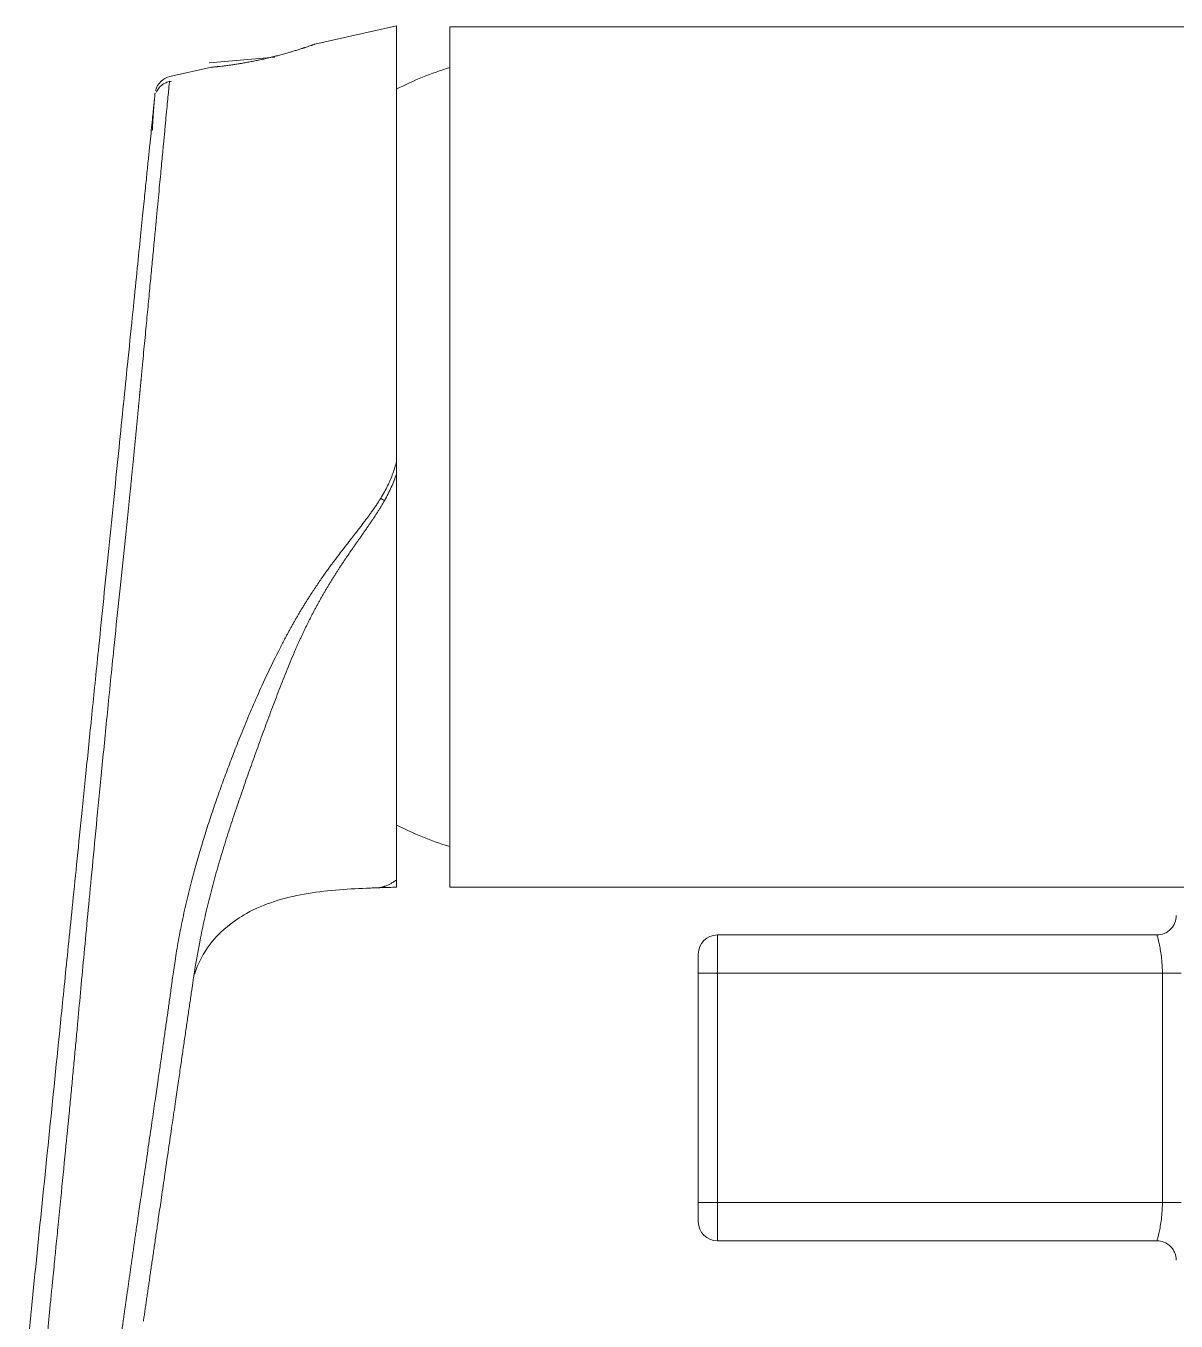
# Model space of a CAD drawing. Extents: x 4680 to 5808, y -3 to 824.
# Drawn here: x 5329.6 to 5389.8, y 200.3 to 268 of the extents above; entities that cross this region are included whole.
import ezdxf

# ---------------------------------------------------------------- set-up
doc = ezdxf.new("R2010")
doc.units = 0
doc.header["$LTSCALE"] = 4
doc.header["$MEASUREMENT"] = 0
doc.layers.add('1', color=7, linetype='CONTINUOUS')

msp = doc.modelspace()

# ---------------------------------------------------------------- linework, layer by layer
at = {"layer": '1', "color": 7, "linetype": 'Continuous', "lineweight": 18}
for p, q in [((5348.973, 268.008), (5344.704, 267.055)), ((5348.973, 268.008), (5344.704, 267.055)), ((5381.768, 267.953), (5351.768, 267.953)), ((5351.768, 267.953), (5351.768, 222.953)), ((5381.768, 267.953), (5351.768, 267.953)), ((5351.768, 267.953), (5351.768, 222.953)), ((5419.268, 267.953), (5381.768, 267.953)), ((5419.268, 267.953), (5381.768, 267.953)), ((5342.614, 266.377), (5339.168, 266.076)), ((5342.614, 266.377), (5339.168, 266.076)), ((5337.121, 265.361), (5339.289, 265.845)), ((5337.121, 265.361), (5339.289, 265.845)), ((5381.768, 222.953), (5351.768, 222.953)), ((5381.768, 222.953), (5351.768, 222.953)), ((5381.768, 222.953), (5419.268, 222.953)), ((5381.768, 222.953), (5419.268, 222.953)), ((5388.768, 220.453), (5365.768, 220.453)), ((5388.768, 220.453), (5365.768, 220.453)), ((5364.768, 218.453), (5364.768, 219.453)), ((5364.768, 218.453), (5364.768, 219.453)), ((5364.768, 206.453), (5364.768, 218.453)), ((5364.768, 206.453), (5364.768, 218.453)), ((5364.768, 206.453), (5364.768, 205.453)), ((5364.768, 206.453), (5364.768, 205.453)), ((5365.768, 204.453), (5388.768, 204.453)), ((5365.768, 204.453), (5388.768, 204.453))]:
    msp.add_line(p, q, dxfattribs=at)
at = {"layer": '1', "color": 7, "linetype": 'Continuous', "lineweight": 13}
for p, q in [((5365.768, 220.453), (5365.768, 218.453)), ((5365.768, 220.453), (5365.768, 218.453)), ((5364.768, 218.453), (5365.768, 218.453)), ((5364.768, 218.453), (5365.768, 218.453)), ((5389.052, 218.453), (5365.768, 218.453)), ((5365.768, 206.453), (5365.768, 218.453)), ((5389.052, 218.453), (5365.768, 218.453)), ((5365.768, 206.453), (5365.768, 218.453)), ((5389.052, 218.453), (5389.052, 206.453)), ((5389.052, 218.453), (5389.052, 206.453)), ((5364.768, 206.453), (5365.768, 206.453)), ((5364.768, 206.453), (5365.768, 206.453)), ((5365.768, 206.453), (5389.052, 206.453)), ((5365.768, 204.453), (5365.768, 206.453)), ((5365.768, 206.453), (5389.052, 206.453)), ((5365.768, 204.453), (5365.768, 206.453))]:
    msp.add_line(p, q, dxfattribs=at)
at = {"layer": '1', "color": 7, "linetype": 'Continuous', "lineweight": 18}
for centre, radius, start, end in [((5356.746, 249.576), 17, 107.02851, 117.20943), ((5356.746, 249.576), 17, 107.02851, 117.20943), ((5356.746, 241.331), 17, 242.73842, 252.97127), ((5356.746, 241.331), 17, 242.73842, 252.97127), ((5365.768, 219.453), 1, 90, 180), ((5365.768, 219.453), 1, 90, 180), ((5365.768, 205.453), 1, 180, 270), ((5365.768, 205.453), 1, 180, 270)]:
    msp.add_arc(centre, radius, start, end, dxfattribs=at)
for centre, major_axis, ratio, start_param, end_param in [((5337.339, 264.385), (-0.995, 0.101), 1, 5.03359, 6.130223), ((5337.339, 264.385), (-0.995, 0.101), 1, 5.03359, 6.130223), ((5348.338, 243.27), (-0.855, 0.518), 0.076435, 1.395699, 1.628739), ((5348.338, 243.27), (-0.855, 0.518), 0.076435, 1.395699, 1.628739)]:
    msp.add_ellipse(centre, major_axis=major_axis, ratio=ratio, start_param=start_param, end_param=end_param, dxfattribs=at)
for points, knots in [([(5348.973, 250.453), (5348.973, 251.076), (5348.973, 251.688), (5348.973, 252.89), (5348.973, 253.481), (5348.973, 254.642), (5348.973, 255.213), (5348.973, 256.334), (5348.973, 256.885), (5348.973, 257.492), (5348.973, 257.559), (5348.973, 257.694), (5348.973, 257.761), (5348.973, 257.961), (5348.973, 258.358), (5348.973, 258.744), (5348.973, 259.504), (5348.973, 259.992), (5348.973, 260.933), (5348.973, 261.386), (5348.973, 262.255), (5348.973, 262.671), (5348.973, 263.119), (5348.973, 263.168), (5348.973, 263.267), (5348.973, 263.316), (5348.973, 263.461), (5348.973, 263.748), (5348.973, 264.021), (5348.973, 264.549), (5348.973, 265.206), (5348.973, 265.771), (5348.973, 266.289), (5348.973, 266.524), (5348.973, 266.761), (5348.973, 266.787), (5348.973, 266.839), (5348.973, 266.864), (5348.973, 266.938), (5348.973, 267.082), (5348.973, 267.211), (5348.973, 267.448), (5348.973, 267.713), (5348.973, 267.873), (5348.973, 267.981), (5348.973, 268.008), (5348.973, 268.008)], [0, 0, 0, 0, 0.0625, 0.0625, 0.125, 0.125, 0.1875, 0.1875, 0.25, 0.25, 0.257812, 0.257812, 0.265625, 0.265625, 0.28125, 0.3125, 0.3125, 0.375, 0.375, 0.4375, 0.4375, 0.5, 0.5, 0.507812, 0.507812, 0.515625, 0.515625, 0.53125, 0.5625, 0.5625, 0.625, 0.6875, 0.6875, 0.75, 0.75, 0.757812, 0.757812, 0.765625, 0.765625, 0.78125, 0.8125, 0.8125, 0.875, 0.9375, 0.9375, 1, 1, 1, 1]), ([(5348.973, 250.453), (5348.973, 251.076), (5348.973, 251.688), (5348.973, 252.89), (5348.973, 253.481), (5348.973, 254.642), (5348.973, 255.213), (5348.973, 256.334), (5348.973, 256.885), (5348.973, 257.492), (5348.973, 257.559), (5348.973, 257.694), (5348.973, 257.761), (5348.973, 257.961), (5348.973, 258.358), (5348.973, 258.744), (5348.973, 259.504), (5348.973, 259.992), (5348.973, 260.933), (5348.973, 261.386), (5348.973, 262.255), (5348.973, 262.671), (5348.973, 263.119), (5348.973, 263.168), (5348.973, 263.267), (5348.973, 263.316), (5348.973, 263.461), (5348.973, 263.748), (5348.973, 264.021), (5348.973, 264.549), (5348.973, 265.206), (5348.973, 265.771), (5348.973, 266.289), (5348.973, 266.524), (5348.973, 266.761), (5348.973, 266.787), (5348.973, 266.839), (5348.973, 266.864), (5348.973, 266.938), (5348.973, 267.082), (5348.973, 267.211), (5348.973, 267.448), (5348.973, 267.713), (5348.973, 267.873), (5348.973, 267.981), (5348.973, 268.008), (5348.973, 268.008)], [0, 0, 0, 0, 0.0625, 0.0625, 0.125, 0.125, 0.1875, 0.1875, 0.25, 0.25, 0.257812, 0.257812, 0.265625, 0.265625, 0.28125, 0.3125, 0.3125, 0.375, 0.375, 0.4375, 0.4375, 0.5, 0.5, 0.507812, 0.507812, 0.515625, 0.515625, 0.53125, 0.5625, 0.5625, 0.625, 0.6875, 0.6875, 0.75, 0.75, 0.757812, 0.757812, 0.765625, 0.765625, 0.78125, 0.8125, 0.8125, 0.875, 0.9375, 0.9375, 1, 1, 1, 1]), ([(5344.704, 267.055), (5344.704, 267.055), (5344.7, 267.053), (5344.682, 267.047), (5344.657, 267.038), (5344.614, 267.023), (5344.582, 267.012), (5344.575, 267.009), (5344.561, 267.004), (5344.554, 267.002), (5344.531, 266.994), (5344.515, 266.989), (5344.465, 266.971), (5344.39, 266.945), (5344.3, 266.915), (5344.227, 266.891), (5344.202, 266.882), (5344.162, 266.869), (5344.149, 266.865), (5344.122, 266.856), (5344.053, 266.834), (5343.921, 266.791), (5343.728, 266.731), (5343.588, 266.688), (5343.496, 266.661), (5343.478, 266.655), (5343.441, 266.644), (5343.385, 266.628), (5343.328, 266.611), (5343.213, 266.578), (5343.056, 266.534), (5342.892, 266.49), (5342.766, 266.457), (5342.724, 266.446), (5342.659, 266.429), (5342.638, 266.423), (5342.595, 266.413), (5342.487, 266.385), (5342.292, 266.337), (5342.117, 266.297), (5341.941, 266.257), (5341.853, 266.238), (5341.742, 266.214), (5341.72, 266.209), (5341.675, 266.2), (5341.609, 266.186), (5341.543, 266.173), (5341.413, 266.147), (5341.241, 266.114), (5341.073, 266.084), (5340.949, 266.062), (5340.908, 266.055), (5340.847, 266.045), (5340.827, 266.041), (5340.786, 266.035), (5340.687, 266.018), (5340.514, 265.991), (5340.37, 265.97), (5340.231, 265.951), (5340.164, 265.942), (5340.035, 265.925), (5339.914, 265.91), (5339.753, 265.891), (5339.66, 265.881), (5339.606, 265.876), (5339.596, 265.875), (5339.575, 265.872), (5339.565, 265.871), (5339.536, 265.868), (5339.518, 265.867), (5339.466, 265.861), (5339.405, 265.856), (5339.361, 265.851), (5339.334, 265.849), (5339.326, 265.848), (5339.313, 265.847), (5339.307, 265.847), (5339.294, 265.845), (5339.289, 265.845), (5339.289, 265.845)], [0, 0, 0, 0, 0.031253, 0.031253, 0.062507, 0.09376, 0.09376, 0.101573, 0.101573, 0.109387, 0.109387, 0.125013, 0.125013, 0.156266, 0.18752, 0.18752, 0.203146, 0.203146, 0.21096, 0.21096, 0.218773, 0.250026, 0.28128, 0.312533, 0.312533, 0.320346, 0.320346, 0.32816, 0.343786, 0.343786, 0.375039, 0.406293, 0.406293, 0.421919, 0.421919, 0.429733, 0.429733, 0.437546, 0.468799, 0.500053, 0.500053, 0.531306, 0.531306, 0.539119, 0.539119, 0.546933, 0.562559, 0.562559, 0.593813, 0.625066, 0.625066, 0.640692, 0.640692, 0.648506, 0.648506, 0.656319, 0.687572, 0.718826, 0.718826, 0.750079, 0.750079, 0.781332, 0.812586, 0.843839, 0.843839, 0.851652, 0.851652, 0.859466, 0.859466, 0.875092, 0.875092, 0.906345, 0.937599, 0.937599, 0.953225, 0.953225, 0.968852, 0.968852, 1, 1, 1, 1]), ([(5344.704, 267.055), (5344.704, 267.055), (5344.7, 267.053), (5344.682, 267.047), (5344.657, 267.038), (5344.614, 267.023), (5344.582, 267.012), (5344.575, 267.009), (5344.561, 267.004), (5344.554, 267.002), (5344.531, 266.994), (5344.515, 266.989), (5344.465, 266.971), (5344.39, 266.945), (5344.3, 266.915), (5344.227, 266.891), (5344.202, 266.882), (5344.162, 266.869), (5344.149, 266.865), (5344.122, 266.856), (5344.053, 266.834), (5343.921, 266.791), (5343.728, 266.731), (5343.588, 266.688), (5343.496, 266.661), (5343.478, 266.655), (5343.441, 266.644), (5343.385, 266.628), (5343.328, 266.611), (5343.213, 266.578), (5343.056, 266.534), (5342.892, 266.49), (5342.766, 266.457), (5342.724, 266.446), (5342.659, 266.429), (5342.638, 266.423), (5342.595, 266.413), (5342.487, 266.385), (5342.292, 266.337), (5342.117, 266.297), (5341.941, 266.257), (5341.853, 266.238), (5341.742, 266.214), (5341.72, 266.209), (5341.675, 266.2), (5341.609, 266.186), (5341.543, 266.173), (5341.413, 266.147), (5341.241, 266.114), (5341.073, 266.084), (5340.949, 266.062), (5340.908, 266.055), (5340.847, 266.045), (5340.827, 266.041), (5340.786, 266.035), (5340.687, 266.018), (5340.514, 265.991), (5340.37, 265.97), (5340.231, 265.951), (5340.164, 265.942), (5340.035, 265.925), (5339.914, 265.91), (5339.753, 265.891), (5339.66, 265.881), (5339.606, 265.876), (5339.596, 265.875), (5339.575, 265.872), (5339.565, 265.871), (5339.536, 265.868), (5339.518, 265.867), (5339.466, 265.861), (5339.405, 265.856), (5339.361, 265.851), (5339.334, 265.849), (5339.326, 265.848), (5339.313, 265.847), (5339.307, 265.847), (5339.294, 265.845), (5339.289, 265.845), (5339.289, 265.845)], [0, 0, 0, 0, 0.031253, 0.031253, 0.062507, 0.09376, 0.09376, 0.101573, 0.101573, 0.109387, 0.109387, 0.125013, 0.125013, 0.156266, 0.18752, 0.18752, 0.203146, 0.203146, 0.21096, 0.21096, 0.218773, 0.250026, 0.28128, 0.312533, 0.312533, 0.320346, 0.320346, 0.32816, 0.343786, 0.343786, 0.375039, 0.406293, 0.406293, 0.421919, 0.421919, 0.429733, 0.429733, 0.437546, 0.468799, 0.500053, 0.500053, 0.531306, 0.531306, 0.539119, 0.539119, 0.546933, 0.562559, 0.562559, 0.593813, 0.625066, 0.625066, 0.640692, 0.640692, 0.648506, 0.648506, 0.656319, 0.687572, 0.718826, 0.718826, 0.750079, 0.750079, 0.781332, 0.812586, 0.843839, 0.843839, 0.851652, 0.851652, 0.859466, 0.859466, 0.875092, 0.875092, 0.906345, 0.937599, 0.937599, 0.953225, 0.953225, 0.968852, 0.968852, 1, 1, 1, 1]), ([(5337.202, 265.115), (5337.118, 265.105), (5336.956, 265.065), (5336.725, 264.943), (5336.531, 264.761), (5336.439, 264.613), (5336.401, 264.532)], [0, 0, 0, 0, 0.237697, 0.488898, 0.745933, 1, 1, 1, 1]), ([(5337.202, 265.115), (5337.118, 265.105), (5336.956, 265.065), (5336.725, 264.943), (5336.531, 264.761), (5336.439, 264.613), (5336.401, 264.532)], [0, 0, 0, 0, 0.237697, 0.488898, 0.745933, 1, 1, 1, 1]), ([(5348.973, 250.453), (5348.973, 250.024), (5348.973, 249.592), (5348.973, 248.939), (5348.973, 248.721), (5348.973, 248.284), (5348.973, 248.065), (5348.973, 247.408), (5348.973, 246.97), (5348.973, 246.092), (5348.973, 245.652), (5348.973, 245.213)], [0, 0, 0, 0, 0.25, 0.25, 0.375, 0.375, 0.5, 0.5, 0.75, 0.75, 1, 1, 1, 1]), ([(5348.973, 250.453), (5348.973, 250.024), (5348.973, 249.592), (5348.973, 248.939), (5348.973, 248.721), (5348.973, 248.284), (5348.973, 248.065), (5348.973, 247.408), (5348.973, 246.97), (5348.973, 246.092), (5348.973, 245.652), (5348.973, 245.213)], [0, 0, 0, 0, 0.25, 0.25, 0.375, 0.375, 0.5, 0.5, 0.75, 0.75, 1, 1, 1, 1]), ([(5348.973, 243.296), (5348.973, 240.544), (5348.973, 235.139), (5348.973, 228.417), (5348.973, 224.7), (5348.973, 223.565), (5348.973, 223.312)], [0, 0, 0, 0, 0.284393, 0.568794, 0.853196, 1, 1, 1, 1]), ([(5348.973, 243.296), (5348.973, 240.544), (5348.973, 235.139), (5348.973, 228.417), (5348.973, 224.7), (5348.973, 223.565), (5348.973, 223.312)], [0, 0, 0, 0, 0.284393, 0.568794, 0.853196, 1, 1, 1, 1]), ([(5343.58, 235.115), (5343.591, 235.141), (5343.614, 235.194), (5343.647, 235.273), (5343.682, 235.352), (5343.716, 235.431), (5343.75, 235.51), (5343.785, 235.589), (5343.82, 235.668), (5343.855, 235.747), (5343.891, 235.826), (5343.927, 235.904), (5343.963, 235.983), (5343.999, 236.061), (5344.035, 236.14), (5344.072, 236.218), (5344.109, 236.296), (5344.146, 236.374), (5344.183, 236.452), (5344.221, 236.53), (5344.259, 236.608), (5344.297, 236.686), (5344.335, 236.764), (5344.374, 236.841), (5344.413, 236.919), (5344.452, 236.996), (5344.491, 237.073), (5344.531, 237.15), (5344.571, 237.228), (5344.611, 237.305), (5344.651, 237.381), (5344.692, 237.458), (5344.732, 237.535), (5344.774, 237.611), (5344.815, 237.688), (5344.856, 237.764), (5344.898, 237.84), (5344.94, 237.916), (5344.983, 237.992), (5345.025, 238.068), (5345.068, 238.144), (5345.111, 238.219), (5345.155, 238.295), (5345.198, 238.37), (5345.242, 238.446), (5345.287, 238.521), (5345.331, 238.596), (5345.376, 238.671), (5345.421, 238.745), (5345.466, 238.82), (5345.511, 238.895), (5345.557, 238.969), (5345.603, 239.043), (5345.649, 239.118), (5345.695, 239.192), (5345.742, 239.266), (5345.789, 239.339), (5345.836, 239.413), (5345.883, 239.487), (5345.931, 239.56), (5345.979, 239.634), (5346.027, 239.707), (5346.075, 239.78), (5346.123, 239.854), (5346.172, 239.927), (5346.221, 240), (5346.27, 240.073), (5346.319, 240.145), (5346.368, 240.218), (5346.418, 240.291), (5346.467, 240.364), (5346.517, 240.436), (5346.567, 240.509), (5346.617, 240.581), (5346.667, 240.654), (5346.718, 240.726), (5346.768, 240.799), (5346.819, 240.871), (5346.869, 240.944), (5346.92, 241.016), (5346.971, 241.089), (5347.022, 241.161), (5347.072, 241.234), (5347.123, 241.306), (5347.174, 241.379), (5347.225, 241.451), (5347.276, 241.524), (5347.327, 241.597), (5347.378, 241.67), (5347.428, 241.743), (5347.479, 241.816), (5347.529, 241.89), (5347.58, 241.963), (5347.63, 242.037), (5347.68, 242.111), (5347.73, 242.185), (5347.78, 242.259), (5347.829, 242.333), (5347.878, 242.408), (5347.927, 242.483), (5347.976, 242.559), (5348.024, 242.634), (5348.072, 242.71), (5348.119, 242.787), (5348.166, 242.863), (5348.212, 242.941), (5348.258, 243.018), (5348.303, 243.096), (5348.333, 243.149), (5348.348, 243.175)], [0, 0, 0, 0, 0.009221, 0.018443, 0.027665, 0.036889, 0.046115, 0.055341, 0.064568, 0.073797, 0.083028, 0.092259, 0.101492, 0.110727, 0.119963, 0.1292, 0.138439, 0.147679, 0.156921, 0.166165, 0.175409, 0.184655, 0.193903, 0.203152, 0.212402, 0.221654, 0.230907, 0.240161, 0.249416, 0.258673, 0.267931, 0.27719, 0.286451, 0.295713, 0.304977, 0.314243, 0.32351, 0.332779, 0.342049, 0.351322, 0.360596, 0.369872, 0.37915, 0.38843, 0.397713, 0.406997, 0.416284, 0.425574, 0.434866, 0.444161, 0.453459, 0.46276, 0.472063, 0.481369, 0.490679, 0.499991, 0.509307, 0.518627, 0.527949, 0.537276, 0.546605, 0.555939, 0.565276, 0.574617, 0.583961, 0.59331, 0.602662, 0.612019, 0.62138, 0.630745, 0.640114, 0.649488, 0.658866, 0.668249, 0.677636, 0.687028, 0.696424, 0.705826, 0.715232, 0.724642, 0.734058, 0.743478, 0.752903, 0.762333, 0.771769, 0.78121, 0.790656, 0.800107, 0.809564, 0.819026, 0.828494, 0.837967, 0.847446, 0.856931, 0.866422, 0.875919, 0.885422, 0.894931, 0.904447, 0.913969, 0.923498, 0.933034, 0.942577, 0.952127, 0.961685, 0.971251, 0.980825, 0.990409, 1, 1, 1, 1]), ([(5343.58, 235.115), (5343.591, 235.141), (5343.614, 235.194), (5343.647, 235.273), (5343.682, 235.352), (5343.716, 235.431), (5343.75, 235.51), (5343.785, 235.589), (5343.82, 235.668), (5343.855, 235.747), (5343.891, 235.826), (5343.927, 235.904), (5343.963, 235.983), (5343.999, 236.061), (5344.035, 236.14), (5344.072, 236.218), (5344.109, 236.296), (5344.146, 236.374), (5344.183, 236.452), (5344.221, 236.53), (5344.259, 236.608), (5344.297, 236.686), (5344.335, 236.764), (5344.374, 236.841), (5344.413, 236.919), (5344.452, 236.996), (5344.491, 237.073), (5344.531, 237.15), (5344.571, 237.228), (5344.611, 237.305), (5344.651, 237.381), (5344.692, 237.458), (5344.732, 237.535), (5344.774, 237.611), (5344.815, 237.688), (5344.856, 237.764), (5344.898, 237.84), (5344.94, 237.916), (5344.983, 237.992), (5345.025, 238.068), (5345.068, 238.144), (5345.111, 238.219), (5345.155, 238.295), (5345.198, 238.37), (5345.242, 238.446), (5345.287, 238.521), (5345.331, 238.596), (5345.376, 238.671), (5345.421, 238.745), (5345.466, 238.82), (5345.511, 238.895), (5345.557, 238.969), (5345.603, 239.043), (5345.649, 239.118), (5345.695, 239.192), (5345.742, 239.266), (5345.789, 239.339), (5345.836, 239.413), (5345.883, 239.487), (5345.931, 239.56), (5345.979, 239.634), (5346.027, 239.707), (5346.075, 239.78), (5346.123, 239.854), (5346.172, 239.927), (5346.221, 240), (5346.27, 240.073), (5346.319, 240.145), (5346.368, 240.218), (5346.418, 240.291), (5346.467, 240.364), (5346.517, 240.436), (5346.567, 240.509), (5346.617, 240.581), (5346.667, 240.654), (5346.718, 240.726), (5346.768, 240.799), (5346.819, 240.871), (5346.869, 240.944), (5346.92, 241.016), (5346.971, 241.089), (5347.022, 241.161), (5347.072, 241.234), (5347.123, 241.306), (5347.174, 241.379), (5347.225, 241.451), (5347.276, 241.524), (5347.327, 241.597), (5347.378, 241.67), (5347.428, 241.743), (5347.479, 241.816), (5347.529, 241.89), (5347.58, 241.963), (5347.63, 242.037), (5347.68, 242.111), (5347.73, 242.185), (5347.78, 242.259), (5347.829, 242.333), (5347.878, 242.408), (5347.927, 242.483), (5347.976, 242.559), (5348.024, 242.634), (5348.072, 242.71), (5348.119, 242.787), (5348.166, 242.863), (5348.212, 242.941), (5348.258, 243.018), (5348.303, 243.096), (5348.333, 243.149), (5348.348, 243.175)], [0, 0, 0, 0, 0.009221, 0.018443, 0.027665, 0.036889, 0.046115, 0.055341, 0.064568, 0.073797, 0.083028, 0.092259, 0.101492, 0.110727, 0.119963, 0.1292, 0.138439, 0.147679, 0.156921, 0.166165, 0.175409, 0.184655, 0.193903, 0.203152, 0.212402, 0.221654, 0.230907, 0.240161, 0.249416, 0.258673, 0.267931, 0.27719, 0.286451, 0.295713, 0.304977, 0.314243, 0.32351, 0.332779, 0.342049, 0.351322, 0.360596, 0.369872, 0.37915, 0.38843, 0.397713, 0.406997, 0.416284, 0.425574, 0.434866, 0.444161, 0.453459, 0.46276, 0.472063, 0.481369, 0.490679, 0.499991, 0.509307, 0.518627, 0.527949, 0.537276, 0.546605, 0.555939, 0.565276, 0.574617, 0.583961, 0.59331, 0.602662, 0.612019, 0.62138, 0.630745, 0.640114, 0.649488, 0.658866, 0.668249, 0.677636, 0.687028, 0.696424, 0.705826, 0.715232, 0.724642, 0.734058, 0.743478, 0.752903, 0.762333, 0.771769, 0.78121, 0.790656, 0.800107, 0.809564, 0.819026, 0.828494, 0.837967, 0.847446, 0.856931, 0.866422, 0.875919, 0.885422, 0.894931, 0.904447, 0.913969, 0.923498, 0.933034, 0.942577, 0.952127, 0.961685, 0.971251, 0.980825, 0.990409, 1, 1, 1, 1]), ([(5348.973, 222.954), (5348.721, 222.945), (5348.206, 222.929), (5347.145, 222.892), (5345.236, 222.788), (5343.051, 222.448), (5341.215, 221.678), (5340.444, 221.152), (5340.131, 220.889)], [0, 0, 0, 0, 0.086539, 0.173078, 0.346156, 0.692311, 0.865389, 1, 1, 1, 1]), ([(5348.973, 222.954), (5348.721, 222.945), (5348.206, 222.929), (5347.145, 222.892), (5345.236, 222.788), (5343.051, 222.448), (5341.215, 221.678), (5340.444, 221.152), (5340.131, 220.889)], [0, 0, 0, 0, 0.086539, 0.173078, 0.346156, 0.692311, 0.865389, 1, 1, 1, 1]), ([(5338.416, 218.387), (5338.454, 218.528), (5338.599, 218.974), (5339.159, 219.981), (5339.796, 220.67), (5340.328, 221.048)], [0, 0, 0, 0, 0.12122, 0.396324, 1, 1, 1, 1]), ([(5338.416, 218.387), (5338.454, 218.528), (5338.599, 218.974), (5339.159, 219.981), (5339.796, 220.67), (5340.328, 221.048)], [0, 0, 0, 0, 0.12122, 0.396324, 1, 1, 1, 1]), ([(5389.768, 221.462), (5389.768, 221.331), (5389.733, 221.142), (5389.613, 220.906), (5389.484, 220.745), (5389.323, 220.613), (5389.088, 220.491), (5388.899, 220.455), (5388.768, 220.453)], [0, 0, 0, 0, 0.239028, 0.367883, 0.499566, 0.631313, 0.76035, 1, 1, 1, 1]), ([(5389.768, 221.462), (5389.768, 221.331), (5389.733, 221.142), (5389.613, 220.906), (5389.484, 220.745), (5389.323, 220.613), (5389.088, 220.491), (5388.899, 220.455), (5388.768, 220.453)], [0, 0, 0, 0, 0.239028, 0.367883, 0.499566, 0.631313, 0.76035, 1, 1, 1, 1]), ([(5335.734, 200.253), (5335.747, 200.341), (5335.773, 200.518), (5335.813, 200.788), (5335.853, 201.064), (5335.894, 201.346), (5335.936, 201.634), (5335.979, 201.928), (5336.023, 202.228), (5336.068, 202.535), (5336.113, 202.847), (5336.16, 203.166), (5336.207, 203.49), (5336.256, 203.821), (5336.305, 204.158), (5336.355, 204.501), (5336.424, 204.977), (5336.525, 205.665), (5336.668, 206.643), (5336.846, 207.865), (5337.038, 209.175), (5337.224, 210.45), (5337.387, 211.567), (5337.532, 212.557), (5337.641, 213.305), (5337.721, 213.853), (5337.777, 214.24), (5337.833, 214.622), (5337.888, 214.999), (5337.942, 215.37), (5337.996, 215.737), (5338.049, 216.098), (5338.101, 216.455), (5338.152, 216.806), (5338.203, 217.152), (5338.236, 217.381), (5338.253, 217.494)], [0, 0, 0, 0, 0.01529, 0.030933, 0.046928, 0.063277, 0.079978, 0.097033, 0.11444, 0.132201, 0.150316, 0.168784, 0.187605, 0.206781, 0.22631, 0.246192, 0.266429, 0.309067, 0.365793, 0.436616, 0.521546, 0.593624, 0.658376, 0.715797, 0.76588, 0.78863, 0.811087, 0.833251, 0.855122, 0.876699, 0.897983, 0.918973, 0.93967, 0.960074, 0.980184, 1, 1, 1, 1]), ([(5335.734, 200.253), (5335.747, 200.341), (5335.773, 200.518), (5335.813, 200.788), (5335.853, 201.064), (5335.894, 201.346), (5335.936, 201.634), (5335.979, 201.928), (5336.023, 202.228), (5336.068, 202.535), (5336.113, 202.847), (5336.16, 203.166), (5336.207, 203.49), (5336.256, 203.821), (5336.305, 204.158), (5336.355, 204.501), (5336.424, 204.977), (5336.525, 205.665), (5336.668, 206.643), (5336.846, 207.865), (5337.038, 209.175), (5337.224, 210.45), (5337.387, 211.567), (5337.532, 212.557), (5337.641, 213.305), (5337.721, 213.853), (5337.777, 214.24), (5337.833, 214.622), (5337.888, 214.999), (5337.942, 215.37), (5337.996, 215.737), (5338.049, 216.098), (5338.101, 216.455), (5338.152, 216.806), (5338.203, 217.152), (5338.236, 217.381), (5338.253, 217.494)], [0, 0, 0, 0, 0.01529, 0.030933, 0.046928, 0.063277, 0.079978, 0.097033, 0.11444, 0.132201, 0.150316, 0.168784, 0.187605, 0.206781, 0.22631, 0.246192, 0.266429, 0.309067, 0.365793, 0.436616, 0.521546, 0.593624, 0.658376, 0.715797, 0.76588, 0.78863, 0.811087, 0.833251, 0.855122, 0.876699, 0.897983, 0.918973, 0.93967, 0.960074, 0.980184, 1, 1, 1, 1]), ([(5388.759, 204.453), (5388.891, 204.453), (5389.081, 204.419), (5389.318, 204.297), (5389.48, 204.166), (5389.611, 204.004), (5389.733, 203.767), (5389.768, 203.577), (5389.768, 203.445)], [0, 0, 0, 0, 0.239202, 0.368184, 0.499973, 0.631766, 0.76076, 1, 1, 1, 1]), ([(5388.759, 204.453), (5388.891, 204.453), (5389.081, 204.419), (5389.318, 204.297), (5389.48, 204.166), (5389.611, 204.004), (5389.733, 203.767), (5389.768, 203.577), (5389.768, 203.445)], [0, 0, 0, 0, 0.239202, 0.368184, 0.499973, 0.631766, 0.76076, 1, 1, 1, 1])]:
    msp.add_open_spline(points, degree=3, knots=knots, dxfattribs=at)
at = {"layer": '1', "color": 7, "linetype": 'Continuous', "lineweight": 13}
for points, knots in [([(5337.096, 265.097), (5337.093, 265.063), (5337.082, 264.947), (5337.058, 264.698), (5337.021, 264.302), (5336.989, 263.973), (5336.955, 263.611), (5336.936, 263.413), (5336.906, 263.091), (5336.89, 262.923), (5336.87, 262.716), (5336.86, 262.61), (5336.855, 262.557), (5336.852, 262.53), (5336.851, 262.516), (5336.85, 262.509), (5336.85, 262.506), (5336.85, 262.504), (5336.85, 262.503), (5336.85, 262.503), (5336.85, 262.503), (5336.85, 262.503), (5336.83, 262.298), (5336.808, 262.067), (5336.759, 261.546), (5336.731, 261.254), (5336.684, 260.765), (5336.652, 260.421), (5336.615, 260.039), (5336.577, 259.638), (5336.557, 259.427), (5336.515, 258.984), (5336.471, 258.521), (5336.398, 257.76), (5336.319, 256.931), (5336.262, 256.331), (5336.203, 255.709), (5336.172, 255.385), (5336.108, 254.714), (5336.075, 254.367), (5336.007, 253.648), (5335.971, 253.277), (5335.898, 252.511), (5335.861, 252.115), (5335.783, 251.302), (5335.743, 250.883), (5335.702, 250.454)], [0, 0, 0, 0, 0.035608, 0.109792, 0.183976, 0.25816, 0.25816, 0.332344, 0.332344, 0.369436, 0.387982, 0.397255, 0.401892, 0.40421, 0.405369, 0.405949, 0.406238, 0.406383, 0.406456, 0.406492, 0.406492, 0.406528, 0.406528, 0.480712, 0.480712, 0.554896, 0.554896, 0.591988, 0.62908, 0.62908, 0.666172, 0.666172, 0.703264, 0.740356, 0.777448, 0.81454, 0.81454, 0.851632, 0.851632, 0.888724, 0.888724, 0.925816, 0.925816, 0.962908, 0.962908, 1, 1, 1, 1]), ([(5337.096, 265.097), (5337.093, 265.063), (5337.082, 264.947), (5337.058, 264.698), (5337.021, 264.302), (5336.989, 263.973), (5336.955, 263.611), (5336.936, 263.413), (5336.906, 263.091), (5336.89, 262.923), (5336.87, 262.716), (5336.86, 262.61), (5336.855, 262.557), (5336.852, 262.53), (5336.851, 262.516), (5336.85, 262.509), (5336.85, 262.506), (5336.85, 262.504), (5336.85, 262.503), (5336.85, 262.503), (5336.85, 262.503), (5336.85, 262.503), (5336.83, 262.298), (5336.808, 262.067), (5336.759, 261.546), (5336.731, 261.254), (5336.684, 260.765), (5336.652, 260.421), (5336.615, 260.039), (5336.577, 259.638), (5336.557, 259.427), (5336.515, 258.984), (5336.471, 258.521), (5336.398, 257.76), (5336.319, 256.931), (5336.262, 256.331), (5336.203, 255.709), (5336.172, 255.385), (5336.108, 254.714), (5336.075, 254.367), (5336.007, 253.648), (5335.971, 253.277), (5335.898, 252.511), (5335.861, 252.115), (5335.783, 251.302), (5335.743, 250.883), (5335.702, 250.454)], [0, 0, 0, 0, 0.035608, 0.109792, 0.183976, 0.25816, 0.25816, 0.332344, 0.332344, 0.369436, 0.387982, 0.397255, 0.401892, 0.40421, 0.405369, 0.405949, 0.406238, 0.406383, 0.406456, 0.406492, 0.406492, 0.406528, 0.406528, 0.480712, 0.480712, 0.554896, 0.554896, 0.591988, 0.62908, 0.62908, 0.666172, 0.666172, 0.703264, 0.740356, 0.777448, 0.81454, 0.81454, 0.851632, 0.851632, 0.888724, 0.888724, 0.925816, 0.925816, 0.962908, 0.962908, 1, 1, 1, 1]), ([(5335.702, 250.454), (5335.7, 250.435), (5335.697, 250.397), (5335.692, 250.341), (5335.686, 250.285), (5335.681, 250.228), (5335.676, 250.171), (5335.67, 250.113), (5335.665, 250.056), (5335.659, 249.998), (5335.654, 249.939), (5335.648, 249.881), (5335.643, 249.822), (5335.637, 249.763), (5335.631, 249.704), (5335.626, 249.644), (5335.62, 249.584), (5335.614, 249.524), (5335.609, 249.464), (5335.603, 249.403), (5335.597, 249.342), (5335.591, 249.281), (5335.585, 249.22), (5335.58, 249.158), (5335.574, 249.096), (5335.568, 249.034), (5335.562, 248.971), (5335.556, 248.908), (5335.55, 248.845), (5335.544, 248.782), (5335.538, 248.718), (5335.532, 248.654), (5335.526, 248.59), (5335.52, 248.525), (5335.513, 248.461), (5335.507, 248.396), (5335.501, 248.33), (5335.495, 248.265), (5335.489, 248.199), (5335.482, 248.133), (5335.476, 248.067), (5335.47, 248), (5335.463, 247.933), (5335.457, 247.866), (5335.45, 247.799), (5335.444, 247.731), (5335.438, 247.663), (5335.431, 247.595), (5335.424, 247.527), (5335.418, 247.458), (5335.411, 247.389), (5335.405, 247.32), (5335.398, 247.25), (5335.391, 247.18), (5335.38, 247.068), (5335.365, 246.91), (5335.345, 246.703), (5335.324, 246.489), (5335.302, 246.267), (5335.28, 246.036), (5335.256, 245.797), (5335.232, 245.551), (5335.207, 245.296), (5335.181, 245.033), (5335.154, 244.763), (5335.126, 244.484), (5335.098, 244.198), (5335.068, 243.904), (5335.038, 243.602), (5335.017, 243.399), (5335.007, 243.296)], [0, 0, 0, 0, 0.008025, 0.016082, 0.02417, 0.03229, 0.040441, 0.048624, 0.056839, 0.065085, 0.073363, 0.081673, 0.090016, 0.09839, 0.106797, 0.115236, 0.123707, 0.132211, 0.140747, 0.149316, 0.157918, 0.166552, 0.175219, 0.183919, 0.192652, 0.201418, 0.210217, 0.219049, 0.227915, 0.236813, 0.245745, 0.25471, 0.263709, 0.272741, 0.281807, 0.290906, 0.300039, 0.309206, 0.318406, 0.32764, 0.336907, 0.346209, 0.355544, 0.364913, 0.374316, 0.383752, 0.393223, 0.402727, 0.412265, 0.421838, 0.431444, 0.441083, 0.450757, 0.460465, 0.470206, 0.497769, 0.526449, 0.556247, 0.587162, 0.619194, 0.65234, 0.686598, 0.721965, 0.758436, 0.796004, 0.834663, 0.874403, 0.915215, 0.957085, 1, 1, 1, 1]), ([(5335.702, 250.454), (5335.7, 250.435), (5335.697, 250.397), (5335.692, 250.341), (5335.686, 250.285), (5335.681, 250.228), (5335.676, 250.171), (5335.67, 250.113), (5335.665, 250.056), (5335.659, 249.998), (5335.654, 249.939), (5335.648, 249.881), (5335.643, 249.822), (5335.637, 249.763), (5335.631, 249.704), (5335.626, 249.644), (5335.62, 249.584), (5335.614, 249.524), (5335.609, 249.464), (5335.603, 249.403), (5335.597, 249.342), (5335.591, 249.281), (5335.585, 249.22), (5335.58, 249.158), (5335.574, 249.096), (5335.568, 249.034), (5335.562, 248.971), (5335.556, 248.908), (5335.55, 248.845), (5335.544, 248.782), (5335.538, 248.718), (5335.532, 248.654), (5335.526, 248.59), (5335.52, 248.525), (5335.513, 248.461), (5335.507, 248.396), (5335.501, 248.33), (5335.495, 248.265), (5335.489, 248.199), (5335.482, 248.133), (5335.476, 248.067), (5335.47, 248), (5335.463, 247.933), (5335.457, 247.866), (5335.45, 247.799), (5335.444, 247.731), (5335.438, 247.663), (5335.431, 247.595), (5335.424, 247.527), (5335.418, 247.458), (5335.411, 247.389), (5335.405, 247.32), (5335.398, 247.25), (5335.391, 247.18), (5335.38, 247.068), (5335.365, 246.91), (5335.345, 246.703), (5335.324, 246.489), (5335.302, 246.267), (5335.28, 246.036), (5335.256, 245.797), (5335.232, 245.551), (5335.207, 245.296), (5335.181, 245.033), (5335.154, 244.763), (5335.126, 244.484), (5335.098, 244.198), (5335.068, 243.904), (5335.038, 243.602), (5335.017, 243.399), (5335.007, 243.296)], [0, 0, 0, 0, 0.008025, 0.016082, 0.02417, 0.03229, 0.040441, 0.048624, 0.056839, 0.065085, 0.073363, 0.081673, 0.090016, 0.09839, 0.106797, 0.115236, 0.123707, 0.132211, 0.140747, 0.149316, 0.157918, 0.166552, 0.175219, 0.183919, 0.192652, 0.201418, 0.210217, 0.219049, 0.227915, 0.236813, 0.245745, 0.25471, 0.263709, 0.272741, 0.281807, 0.290906, 0.300039, 0.309206, 0.318406, 0.32764, 0.336907, 0.346209, 0.355544, 0.364913, 0.374316, 0.383752, 0.393223, 0.402727, 0.412265, 0.421838, 0.431444, 0.441083, 0.450757, 0.460465, 0.470206, 0.497769, 0.526449, 0.556247, 0.587162, 0.619194, 0.65234, 0.686598, 0.721965, 0.758436, 0.796004, 0.834663, 0.874403, 0.915215, 0.957085, 1, 1, 1, 1]), ([(5342.882, 235.453), (5342.896, 235.479), (5342.922, 235.531), (5342.961, 235.608), (5343.001, 235.685), (5343.04, 235.763), (5343.081, 235.84), (5343.121, 235.917), (5343.162, 235.995), (5343.203, 236.072), (5343.245, 236.15), (5343.286, 236.227), (5343.328, 236.305), (5343.371, 236.382), (5343.413, 236.46), (5343.456, 236.537), (5343.499, 236.615), (5343.543, 236.693), (5343.587, 236.77), (5343.631, 236.848), (5343.676, 236.926), (5343.721, 237.004), (5343.766, 237.082), (5343.811, 237.16), (5343.857, 237.238), (5343.904, 237.315), (5343.95, 237.393), (5343.997, 237.472), (5344.044, 237.55), (5344.092, 237.628), (5344.14, 237.706), (5344.188, 237.784), (5344.237, 237.862), (5344.286, 237.941), (5344.335, 238.019), (5344.385, 238.097), (5344.474, 238.235), (5344.603, 238.434), (5344.775, 238.693), (5344.952, 238.954), (5345.174, 239.273), (5345.447, 239.656), (5345.749, 240.063), (5346.059, 240.473), (5346.304, 240.791), (5346.505, 241.049), (5346.63, 241.21), (5346.74, 241.351), (5346.834, 241.472), (5346.913, 241.574), (5347.008, 241.696), (5347.12, 241.841), (5347.251, 242.013), (5347.374, 242.176), (5347.488, 242.329), (5347.582, 242.457), (5347.659, 242.563), (5347.721, 242.65), (5347.781, 242.735), (5347.839, 242.82), (5347.895, 242.902), (5347.95, 242.984), (5348.003, 243.064), (5348.054, 243.142), (5348.102, 243.219), (5348.134, 243.271), (5348.15, 243.296)], [0, 0, 0, 0, 0.00915, 0.018316, 0.027498, 0.036696, 0.045911, 0.055143, 0.064392, 0.073658, 0.082942, 0.092244, 0.101563, 0.110901, 0.120257, 0.129633, 0.139027, 0.148441, 0.157874, 0.167327, 0.1768, 0.186293, 0.195807, 0.205342, 0.214898, 0.224475, 0.234074, 0.243694, 0.253337, 0.263003, 0.272691, 0.282402, 0.292137, 0.301895, 0.311676, 0.321482, 0.331313, 0.36369, 0.39654, 0.429872, 0.463699, 0.519482, 0.579112, 0.624424, 0.682359, 0.706515, 0.728047, 0.746944, 0.763197, 0.776797, 0.787736, 0.812034, 0.834957, 0.856499, 0.876653, 0.895416, 0.906911, 0.918176, 0.929211, 0.940016, 0.95059, 0.960934, 0.971046, 0.980928, 0.990579, 1, 1, 1, 1]), ([(5342.882, 235.453), (5342.896, 235.479), (5342.922, 235.531), (5342.961, 235.608), (5343.001, 235.685), (5343.04, 235.763), (5343.081, 235.84), (5343.121, 235.917), (5343.162, 235.995), (5343.203, 236.072), (5343.245, 236.15), (5343.286, 236.227), (5343.328, 236.305), (5343.371, 236.382), (5343.413, 236.46), (5343.456, 236.537), (5343.499, 236.615), (5343.543, 236.693), (5343.587, 236.77), (5343.631, 236.848), (5343.676, 236.926), (5343.721, 237.004), (5343.766, 237.082), (5343.811, 237.16), (5343.857, 237.238), (5343.904, 237.315), (5343.95, 237.393), (5343.997, 237.472), (5344.044, 237.55), (5344.092, 237.628), (5344.14, 237.706), (5344.188, 237.784), (5344.237, 237.862), (5344.286, 237.941), (5344.335, 238.019), (5344.385, 238.097), (5344.474, 238.235), (5344.603, 238.434), (5344.775, 238.693), (5344.952, 238.954), (5345.174, 239.273), (5345.447, 239.656), (5345.749, 240.063), (5346.059, 240.473), (5346.304, 240.791), (5346.505, 241.049), (5346.63, 241.21), (5346.74, 241.351), (5346.834, 241.472), (5346.913, 241.574), (5347.008, 241.696), (5347.12, 241.841), (5347.251, 242.013), (5347.374, 242.176), (5347.488, 242.329), (5347.582, 242.457), (5347.659, 242.563), (5347.721, 242.65), (5347.781, 242.735), (5347.839, 242.82), (5347.895, 242.902), (5347.95, 242.984), (5348.003, 243.064), (5348.054, 243.142), (5348.102, 243.219), (5348.134, 243.271), (5348.15, 243.296)], [0, 0, 0, 0, 0.00915, 0.018316, 0.027498, 0.036696, 0.045911, 0.055143, 0.064392, 0.073658, 0.082942, 0.092244, 0.101563, 0.110901, 0.120257, 0.129633, 0.139027, 0.148441, 0.157874, 0.167327, 0.1768, 0.186293, 0.195807, 0.205342, 0.214898, 0.224475, 0.234074, 0.243694, 0.253337, 0.263003, 0.272691, 0.282402, 0.292137, 0.301895, 0.311676, 0.321482, 0.331313, 0.36369, 0.39654, 0.429872, 0.463699, 0.519482, 0.579112, 0.624424, 0.682359, 0.706515, 0.728047, 0.746944, 0.763197, 0.776797, 0.787736, 0.812034, 0.834957, 0.856499, 0.876653, 0.895416, 0.906911, 0.918176, 0.929211, 0.940016, 0.95059, 0.960934, 0.971046, 0.980928, 0.990579, 1, 1, 1, 1]), ([(5338.32, 217.954), (5338.427, 218.697), (5338.553, 219.437), (5338.77, 220.541), (5338.847, 220.908), (5339.01, 221.639), (5339.096, 222.003), (5339.278, 222.73), (5339.373, 223.092), (5339.572, 223.814), (5339.676, 224.174), (5339.89, 224.892), (5340.001, 225.25), (5340.228, 225.964), (5340.345, 226.321), (5340.583, 227.033), (5340.704, 227.389), (5340.947, 228.1), (5341.07, 228.454), (5341.319, 229.161), (5341.444, 229.514), (5341.697, 230.22), (5341.824, 230.572), (5342.081, 231.275), (5342.211, 231.626), (5342.473, 232.327), (5342.605, 232.677), (5342.875, 233.376), (5343.012, 233.725), (5343.291, 234.421), (5343.433, 234.769), (5343.58, 235.115)], [0, 0, 0, 0, 0.125, 0.125, 0.1875, 0.1875, 0.25, 0.25, 0.3125, 0.3125, 0.375, 0.375, 0.4375, 0.4375, 0.5, 0.5, 0.5625, 0.5625, 0.625, 0.625, 0.6875, 0.6875, 0.75, 0.75, 0.8125, 0.8125, 0.875, 0.875, 0.9375, 0.9375, 1, 1, 1, 1]), ([(5338.32, 217.954), (5338.427, 218.697), (5338.553, 219.437), (5338.77, 220.541), (5338.847, 220.908), (5339.01, 221.639), (5339.096, 222.003), (5339.278, 222.73), (5339.373, 223.092), (5339.572, 223.814), (5339.676, 224.174), (5339.89, 224.892), (5340.001, 225.25), (5340.228, 225.964), (5340.345, 226.321), (5340.583, 227.033), (5340.704, 227.389), (5340.947, 228.1), (5341.07, 228.454), (5341.319, 229.161), (5341.444, 229.514), (5341.697, 230.22), (5341.824, 230.572), (5342.081, 231.275), (5342.211, 231.626), (5342.473, 232.327), (5342.605, 232.677), (5342.875, 233.376), (5343.012, 233.725), (5343.291, 234.421), (5343.433, 234.769), (5343.58, 235.115)], [0, 0, 0, 0, 0.125, 0.125, 0.1875, 0.1875, 0.25, 0.25, 0.3125, 0.3125, 0.375, 0.375, 0.4375, 0.4375, 0.5, 0.5, 0.5625, 0.5625, 0.625, 0.625, 0.6875, 0.6875, 0.75, 0.75, 0.8125, 0.8125, 0.875, 0.875, 0.9375, 0.9375, 1, 1, 1, 1]), ([(5388.768, 220.453), (5388.768, 220.453), (5388.771, 220.442), (5388.791, 220.369), (5388.837, 220.196), (5388.896, 219.941), (5388.959, 219.611), (5389.014, 219.221), (5389.045, 218.826), (5389.052, 218.565), (5389.052, 218.453)], [0, 0, 0, 0, 0.065718, 0.196269, 0.329503, 0.466268, 0.606289, 0.748426, 0.891979, 1, 1, 1, 1]), ([(5388.768, 220.453), (5388.768, 220.453), (5388.771, 220.442), (5388.791, 220.369), (5388.837, 220.196), (5388.896, 219.941), (5388.959, 219.611), (5389.014, 219.221), (5389.045, 218.826), (5389.052, 218.565), (5389.052, 218.453)], [0, 0, 0, 0, 0.065718, 0.196269, 0.329503, 0.466268, 0.606289, 0.748426, 0.891979, 1, 1, 1, 1]), ([(5334.694, 200.356), (5334.705, 200.435), (5334.727, 200.594), (5334.761, 200.835), (5334.795, 201.081), (5334.83, 201.33), (5334.866, 201.584), (5334.902, 201.843), (5334.939, 202.105), (5334.977, 202.372), (5335.016, 202.643), (5335.055, 202.919), (5335.095, 203.198), (5335.136, 203.482), (5335.177, 203.77), (5335.219, 204.063), (5335.262, 204.36), (5335.305, 204.661), (5335.372, 205.125), (5335.473, 205.82), (5335.619, 206.815), (5335.795, 208.019), (5335.985, 209.32), (5336.171, 210.594), (5336.336, 211.721), (5336.477, 212.693), (5336.582, 213.419), (5336.659, 213.95), (5336.715, 214.337), (5336.769, 214.717), (5336.823, 215.093), (5336.876, 215.462), (5336.928, 215.827), (5336.979, 216.185), (5337.029, 216.539), (5337.078, 216.887), (5337.126, 217.229), (5337.157, 217.456), (5337.173, 217.568)], [0, 0, 0, 0, 0.013749, 0.027748, 0.041996, 0.056492, 0.071238, 0.086233, 0.101476, 0.116969, 0.13271, 0.1487, 0.164938, 0.181425, 0.19816, 0.215144, 0.232377, 0.249857, 0.267585, 0.313219, 0.371015, 0.440966, 0.523058, 0.597584, 0.663071, 0.719527, 0.76696, 0.789725, 0.812173, 0.834304, 0.85612, 0.87762, 0.898804, 0.919673, 0.940227, 0.960466, 0.98039, 1, 1, 1, 1]), ([(5334.694, 200.356), (5334.705, 200.435), (5334.727, 200.594), (5334.761, 200.835), (5334.795, 201.081), (5334.83, 201.33), (5334.866, 201.584), (5334.902, 201.843), (5334.939, 202.105), (5334.977, 202.372), (5335.016, 202.643), (5335.055, 202.919), (5335.095, 203.198), (5335.136, 203.482), (5335.177, 203.77), (5335.219, 204.063), (5335.262, 204.36), (5335.305, 204.661), (5335.372, 205.125), (5335.473, 205.82), (5335.619, 206.815), (5335.795, 208.019), (5335.985, 209.32), (5336.171, 210.594), (5336.336, 211.721), (5336.477, 212.693), (5336.582, 213.419), (5336.659, 213.95), (5336.715, 214.337), (5336.769, 214.717), (5336.823, 215.093), (5336.876, 215.462), (5336.928, 215.827), (5336.979, 216.185), (5337.029, 216.539), (5337.078, 216.887), (5337.126, 217.229), (5337.157, 217.456), (5337.173, 217.568)], [0, 0, 0, 0, 0.013749, 0.027748, 0.041996, 0.056492, 0.071238, 0.086233, 0.101476, 0.116969, 0.13271, 0.1487, 0.164938, 0.181425, 0.19816, 0.215144, 0.232377, 0.249857, 0.267585, 0.313219, 0.371015, 0.440966, 0.523058, 0.597584, 0.663071, 0.719527, 0.76696, 0.789725, 0.812173, 0.834304, 0.85612, 0.87762, 0.898804, 0.919673, 0.940227, 0.960466, 0.98039, 1, 1, 1, 1]), ([(5332.304, 215.929), (5332.29, 215.779), (5332.262, 215.476), (5332.219, 215.021), (5332.176, 214.561), (5332.133, 214.098), (5332.088, 213.63), (5332.044, 213.159), (5331.998, 212.683), (5331.952, 212.204), (5331.906, 211.721), (5331.808, 210.704), (5331.644, 209.022), (5331.448, 207.039), (5331.282, 205.368), (5331.169, 204.229), (5331.081, 203.342), (5331.018, 202.709), (5330.958, 202.103), (5330.893, 201.451), (5330.817, 200.681), (5330.745, 199.946), (5330.676, 199.245), (5330.611, 198.579), (5330.569, 198.146), (5330.548, 197.935)], [0, 0, 0, 0, 0.025097, 0.050413, 0.075949, 0.101704, 0.127679, 0.153873, 0.180287, 0.206921, 0.233774, 0.260846, 0.376337, 0.514225, 0.591608, 0.65492, 0.704171, 0.739368, 0.760517, 0.80523, 0.848022, 0.888895, 0.927849, 0.964883, 1, 1, 1, 1]), ([(5332.304, 215.929), (5332.29, 215.779), (5332.262, 215.476), (5332.219, 215.021), (5332.176, 214.561), (5332.133, 214.098), (5332.088, 213.63), (5332.044, 213.159), (5331.998, 212.683), (5331.952, 212.204), (5331.906, 211.721), (5331.808, 210.704), (5331.644, 209.022), (5331.448, 207.039), (5331.282, 205.368), (5331.169, 204.229), (5331.081, 203.342), (5331.018, 202.709), (5330.958, 202.103), (5330.893, 201.451), (5330.817, 200.681), (5330.745, 199.946), (5330.676, 199.245), (5330.611, 198.579), (5330.569, 198.146), (5330.548, 197.935)], [0, 0, 0, 0, 0.025097, 0.050413, 0.075949, 0.101704, 0.127679, 0.153873, 0.180287, 0.206921, 0.233774, 0.260846, 0.376337, 0.514225, 0.591608, 0.65492, 0.704171, 0.739368, 0.760517, 0.80523, 0.848022, 0.888895, 0.927849, 0.964883, 1, 1, 1, 1]), ([(5389.052, 206.453), (5389.052, 206.342), (5389.045, 206.081), (5389.014, 205.686), (5388.959, 205.296), (5388.896, 204.966), (5388.837, 204.711), (5388.791, 204.538), (5388.771, 204.465), (5388.768, 204.454), (5388.768, 204.453)], [0, 0, 0, 0, 0.108021, 0.251574, 0.393712, 0.533733, 0.670497, 0.803732, 0.934282, 1, 1, 1, 1]), ([(5389.052, 206.453), (5389.052, 206.342), (5389.045, 206.081), (5389.014, 205.686), (5388.959, 205.296), (5388.896, 204.966), (5388.837, 204.711), (5388.791, 204.538), (5388.771, 204.465), (5388.768, 204.454), (5388.768, 204.453)], [0, 0, 0, 0, 0.108021, 0.251574, 0.393712, 0.533733, 0.670497, 0.803732, 0.934282, 1, 1, 1, 1]), ([(5389.052, 206.453), (5389.109, 206.453), (5389.167, 206.453), (5389.28, 206.453), (5389.336, 206.453), (5389.445, 206.453), (5389.497, 206.453), (5389.597, 206.453), (5389.645, 206.453), (5389.733, 206.453), (5389.775, 206.453), (5389.849, 206.453), (5389.883, 206.453), (5389.942, 206.453), (5389.967, 206.453), (5390.007, 206.453), (5390.023, 206.453), (5390.034, 206.453)], [0, 0, 0, 0, 0.125, 0.125, 0.25, 0.25, 0.375, 0.375, 0.5, 0.5, 0.625, 0.625, 0.75, 0.75, 0.875, 0.875, 1, 1, 1, 1]), ([(5389.052, 206.453), (5389.109, 206.453), (5389.167, 206.453), (5389.28, 206.453), (5389.336, 206.453), (5389.445, 206.453), (5389.497, 206.453), (5389.597, 206.453), (5389.645, 206.453), (5389.733, 206.453), (5389.775, 206.453), (5389.849, 206.453), (5389.883, 206.453), (5389.942, 206.453), (5389.967, 206.453), (5390.007, 206.453), (5390.023, 206.453), (5390.034, 206.453)], [0, 0, 0, 0, 0.125, 0.125, 0.25, 0.25, 0.375, 0.375, 0.5, 0.5, 0.625, 0.625, 0.75, 0.75, 0.875, 0.875, 1, 1, 1, 1]), ([(5332.799, 186.929), (5332.81, 187.011), (5332.834, 187.182), (5332.872, 187.447), (5332.913, 187.731), (5332.957, 188.035), (5333.004, 188.358), (5333.053, 188.701), (5333.106, 189.063), (5333.161, 189.444), (5333.22, 189.844), (5333.28, 190.261), (5333.344, 190.696), (5333.411, 191.154), (5333.48, 191.629), (5333.551, 192.113), (5333.62, 192.592), (5333.689, 193.064), (5333.756, 193.528), (5333.809, 193.895), (5333.85, 194.178), (5333.88, 194.387), (5333.912, 194.619), (5333.948, 194.872), (5333.985, 195.145), (5334.025, 195.436), (5334.067, 195.742), (5334.11, 196.061), (5334.155, 196.391), (5334.2, 196.732), (5334.245, 197.071), (5334.288, 197.404), (5334.331, 197.722), (5334.372, 198.031), (5334.412, 198.333), (5334.452, 198.628), (5334.492, 198.919), (5334.531, 199.208), (5334.571, 199.494), (5334.611, 199.781), (5334.652, 200.068), (5334.68, 200.26), (5334.694, 200.356)], [0, 0, 0, 0, 0.018328, 0.038081, 0.059272, 0.081912, 0.106007, 0.131554, 0.158541, 0.186947, 0.216741, 0.247878, 0.280298, 0.313927, 0.350376, 0.386508, 0.422224, 0.457424, 0.492006, 0.52587, 0.539639, 0.555217, 0.572515, 0.591424, 0.611815, 0.633528, 0.656381, 0.680168, 0.704762, 0.730083, 0.756084, 0.780561, 0.804202, 0.827148, 0.849533, 0.871482, 0.89311, 0.914526, 0.935832, 0.957122, 0.978484, 1, 1, 1, 1]), ([(5332.799, 186.929), (5332.81, 187.011), (5332.834, 187.182), (5332.872, 187.447), (5332.913, 187.731), (5332.957, 188.035), (5333.004, 188.358), (5333.053, 188.701), (5333.106, 189.063), (5333.161, 189.444), (5333.22, 189.844), (5333.28, 190.261), (5333.344, 190.696), (5333.411, 191.154), (5333.48, 191.629), (5333.551, 192.113), (5333.62, 192.592), (5333.689, 193.064), (5333.756, 193.528), (5333.809, 193.895), (5333.85, 194.178), (5333.88, 194.387), (5333.912, 194.619), (5333.948, 194.872), (5333.985, 195.145), (5334.025, 195.436), (5334.067, 195.742), (5334.11, 196.061), (5334.155, 196.391), (5334.2, 196.732), (5334.245, 197.071), (5334.288, 197.404), (5334.331, 197.722), (5334.372, 198.031), (5334.412, 198.333), (5334.452, 198.628), (5334.492, 198.919), (5334.531, 199.208), (5334.571, 199.494), (5334.611, 199.781), (5334.652, 200.068), (5334.68, 200.26), (5334.694, 200.356)], [0, 0, 0, 0, 0.018328, 0.038081, 0.059272, 0.081912, 0.106007, 0.131554, 0.158541, 0.186947, 0.216741, 0.247878, 0.280298, 0.313927, 0.350376, 0.386508, 0.422224, 0.457424, 0.492006, 0.52587, 0.539639, 0.555217, 0.572515, 0.591424, 0.611815, 0.633528, 0.656381, 0.680168, 0.704762, 0.730083, 0.756084, 0.780561, 0.804202, 0.827148, 0.849533, 0.871482, 0.89311, 0.914526, 0.935832, 0.957122, 0.978484, 1, 1, 1, 1])]:
    msp.add_open_spline(points, degree=3, knots=knots, dxfattribs=at)
at = {"layer": '1', "color": 7, "linetype": 'Continuous', "lineweight": 18}
for points, degree in [([(5336.344, 264.486), (5336.344, 264.486), (5336.342, 264.462), (5336.33, 264.345), (5336.309, 264.14), (5336.279, 263.844), (5336.24, 263.457), (5336.191, 262.979), (5336.134, 262.415), (5336.068, 261.773), (5335.996, 261.06), (5335.913, 260.245), (5335.815, 259.283), (5335.696, 258.109), (5335.549, 256.667), (5335.371, 254.916), (5335.157, 252.818), (5334.99, 251.177), (5334.9, 250.29)], 3), ([(5336.344, 264.486), (5336.344, 264.486), (5336.342, 264.462), (5336.33, 264.345), (5336.309, 264.14), (5336.279, 263.844), (5336.24, 263.457), (5336.191, 262.979), (5336.134, 262.415), (5336.068, 261.773), (5335.996, 261.06), (5335.913, 260.245), (5335.815, 259.283), (5335.696, 258.109), (5335.549, 256.667), (5335.371, 254.916), (5335.157, 252.818), (5334.99, 251.177), (5334.9, 250.29)], 3), ([(5336.386, 264.663), (5336.381, 264.663), (5336.374, 264.636)], 2), ([(5336.386, 264.663), (5336.381, 264.663), (5336.374, 264.636)], 2), ([(5336.318, 264.228), (5336.28, 263.874), (5336.198, 262.53)], 2), ([(5336.318, 264.228), (5336.28, 263.874), (5336.198, 262.53)], 2), ([(5334.9, 250.29), (5334.835, 249.652), (5334.696, 248.288), (5334.461, 245.973), (5334.289, 244.282), (5334.199, 243.397)], 3), ([(5334.9, 250.29), (5334.835, 249.652), (5334.696, 248.288), (5334.461, 245.973), (5334.289, 244.282), (5334.199, 243.397)], 3), ([(5348.15, 243.296), (5348.285, 243.518), (5348.527, 243.955), (5348.801, 244.599), (5348.924, 245.011), (5348.973, 245.213)], 3), ([(5348.15, 243.296), (5348.285, 243.518), (5348.527, 243.955), (5348.801, 244.599), (5348.924, 245.011), (5348.973, 245.213)], 3), ([(5348.973, 244.565), (5348.973, 244.638), (5348.973, 244.783), (5348.973, 245), (5348.973, 245.142), (5348.973, 245.213)], 3), ([(5348.973, 244.565), (5348.973, 244.638), (5348.973, 244.783), (5348.973, 245), (5348.973, 245.142), (5348.973, 245.213)], 3), ([(5348.348, 243.175), (5348.482, 243.414), (5348.72, 243.884), (5348.899, 244.34), (5348.973, 244.565)], 3), ([(5348.348, 243.175), (5348.482, 243.414), (5348.72, 243.884), (5348.899, 244.34), (5348.973, 244.565)], 3), ([(5348.973, 244.565), (5348.973, 244.142), (5348.973, 243.718), (5348.973, 243.296)], 3), ([(5348.973, 244.565), (5348.973, 244.142), (5348.973, 243.718), (5348.973, 243.296)], 3), ([(5334.199, 243.397), (5334.105, 242.473), (5333.92, 240.659), (5333.653, 238.037), (5333.483, 236.369), (5333.401, 235.554)], 3), ([(5334.199, 243.397), (5334.105, 242.473), (5333.92, 240.659), (5333.653, 238.037), (5333.483, 236.369), (5333.401, 235.554)], 3), ([(5335.007, 243.296), (5334.911, 242.372), (5334.722, 240.56), (5334.446, 237.939), (5334.273, 236.27), (5334.191, 235.453)], 3), ([(5335.007, 243.296), (5334.911, 242.372), (5334.722, 240.56), (5334.446, 237.939), (5334.273, 236.27), (5334.191, 235.453)], 3), ([(5333.401, 235.554), (5333.282, 234.389), (5333.054, 232.152), (5332.738, 229.039), (5332.456, 226.275), (5332.205, 223.807), (5331.98, 221.594), (5331.776, 219.59), (5331.59, 217.757), (5331.473, 216.606), (5331.416, 216.052)], 3), ([(5333.401, 235.554), (5333.282, 234.389), (5333.054, 232.152), (5332.738, 229.039), (5332.456, 226.275), (5332.205, 223.807), (5331.98, 221.594), (5331.776, 219.59), (5331.59, 217.757), (5331.473, 216.606), (5331.416, 216.052)], 3), ([(5334.191, 235.453), (5334.072, 234.288), (5333.847, 232.049), (5333.539, 228.934), (5333.268, 226.168), (5333.029, 223.697), (5332.818, 221.481), (5332.63, 219.475), (5332.459, 217.64), (5332.355, 216.485), (5332.304, 215.929)], 3), ([(5334.191, 235.453), (5334.072, 234.288), (5333.847, 232.049), (5333.539, 228.934), (5333.268, 226.168), (5333.029, 223.697), (5332.818, 221.481), (5332.63, 219.475), (5332.459, 217.64), (5332.355, 216.485), (5332.304, 215.929)], 3), ([(5337.235, 218.028), (5337.267, 218.274), (5337.344, 218.826), (5337.512, 219.869), (5337.727, 221.013), (5337.983, 222.191), (5338.265, 223.331), (5338.544, 224.353), (5338.817, 225.272), (5339.109, 226.195), (5339.419, 227.123), (5339.745, 228.056), (5340.074, 228.963), (5340.399, 229.824), (5340.768, 230.768), (5341.19, 231.799), (5341.673, 232.919), (5342.225, 234.128), (5342.652, 235.002), (5342.882, 235.453)], 3), ([(5337.235, 218.028), (5337.267, 218.274), (5337.344, 218.826), (5337.512, 219.869), (5337.727, 221.013), (5337.983, 222.191), (5338.265, 223.331), (5338.544, 224.353), (5338.817, 225.272), (5339.109, 226.195), (5339.419, 227.123), (5339.745, 228.056), (5340.074, 228.963), (5340.399, 229.824), (5340.768, 230.768), (5341.19, 231.799), (5341.673, 232.919), (5342.225, 234.128), (5342.652, 235.002), (5342.882, 235.453)], 3), ([(5347.95, 222.92), (5348.436, 222.929), (5348.969, 223.325)], 2), ([(5347.95, 222.92), (5348.436, 222.929), (5348.969, 223.325)], 2), ([(5348.973, 222.954), (5348.973, 222.954), (5348.973, 223.075), (5348.973, 223.312)], 3), ([(5348.973, 222.954), (5348.973, 222.954), (5348.973, 223.075), (5348.973, 223.312)], 3), ([(5338.253, 217.494), (5338.264, 217.571), (5338.286, 217.723), (5338.309, 217.877), (5338.32, 217.954)], 3), ([(5338.253, 217.494), (5338.264, 217.571), (5338.286, 217.723), (5338.309, 217.877), (5338.32, 217.954)], 3), ([(5331.416, 216.052), (5331.201, 213.937), (5330.778, 209.784), (5330.169, 203.796), (5329.778, 199.949), (5329.586, 198.064)], 3), ([(5331.416, 216.052), (5331.201, 213.937), (5330.778, 209.784), (5330.169, 203.796), (5329.778, 199.949), (5329.586, 198.064)], 3)]:
    msp.add_open_spline(points, degree=degree, dxfattribs=at)
at = {"layer": '1', "color": 7, "linetype": 'Continuous', "lineweight": 13}
msp.add_rational_spline([(5389.052, 218.453), (5389.547, 218.453), (5389.939, 218.453), (5390.034, 218.453)], [1.17169096587, 0.972300518482, 0.946579155725, 1.0945268776], degree=3, dxfattribs=at)
msp.add_rational_spline([(5389.052, 218.453), (5389.547, 218.453), (5389.939, 218.453), (5390.034, 218.453)], [1.17169096587, 0.972300518482, 0.946579155725, 1.0945268776], degree=3, dxfattribs=at)
msp.add_open_spline([(5337.173, 217.568), (5337.193, 217.722), (5337.214, 217.875), (5337.235, 218.028)], degree=3, dxfattribs=at)
msp.add_open_spline([(5337.173, 217.568), (5337.193, 217.722), (5337.214, 217.875), (5337.235, 218.028)], degree=3, dxfattribs=at)

doc.saveas('drawing.dxf')
